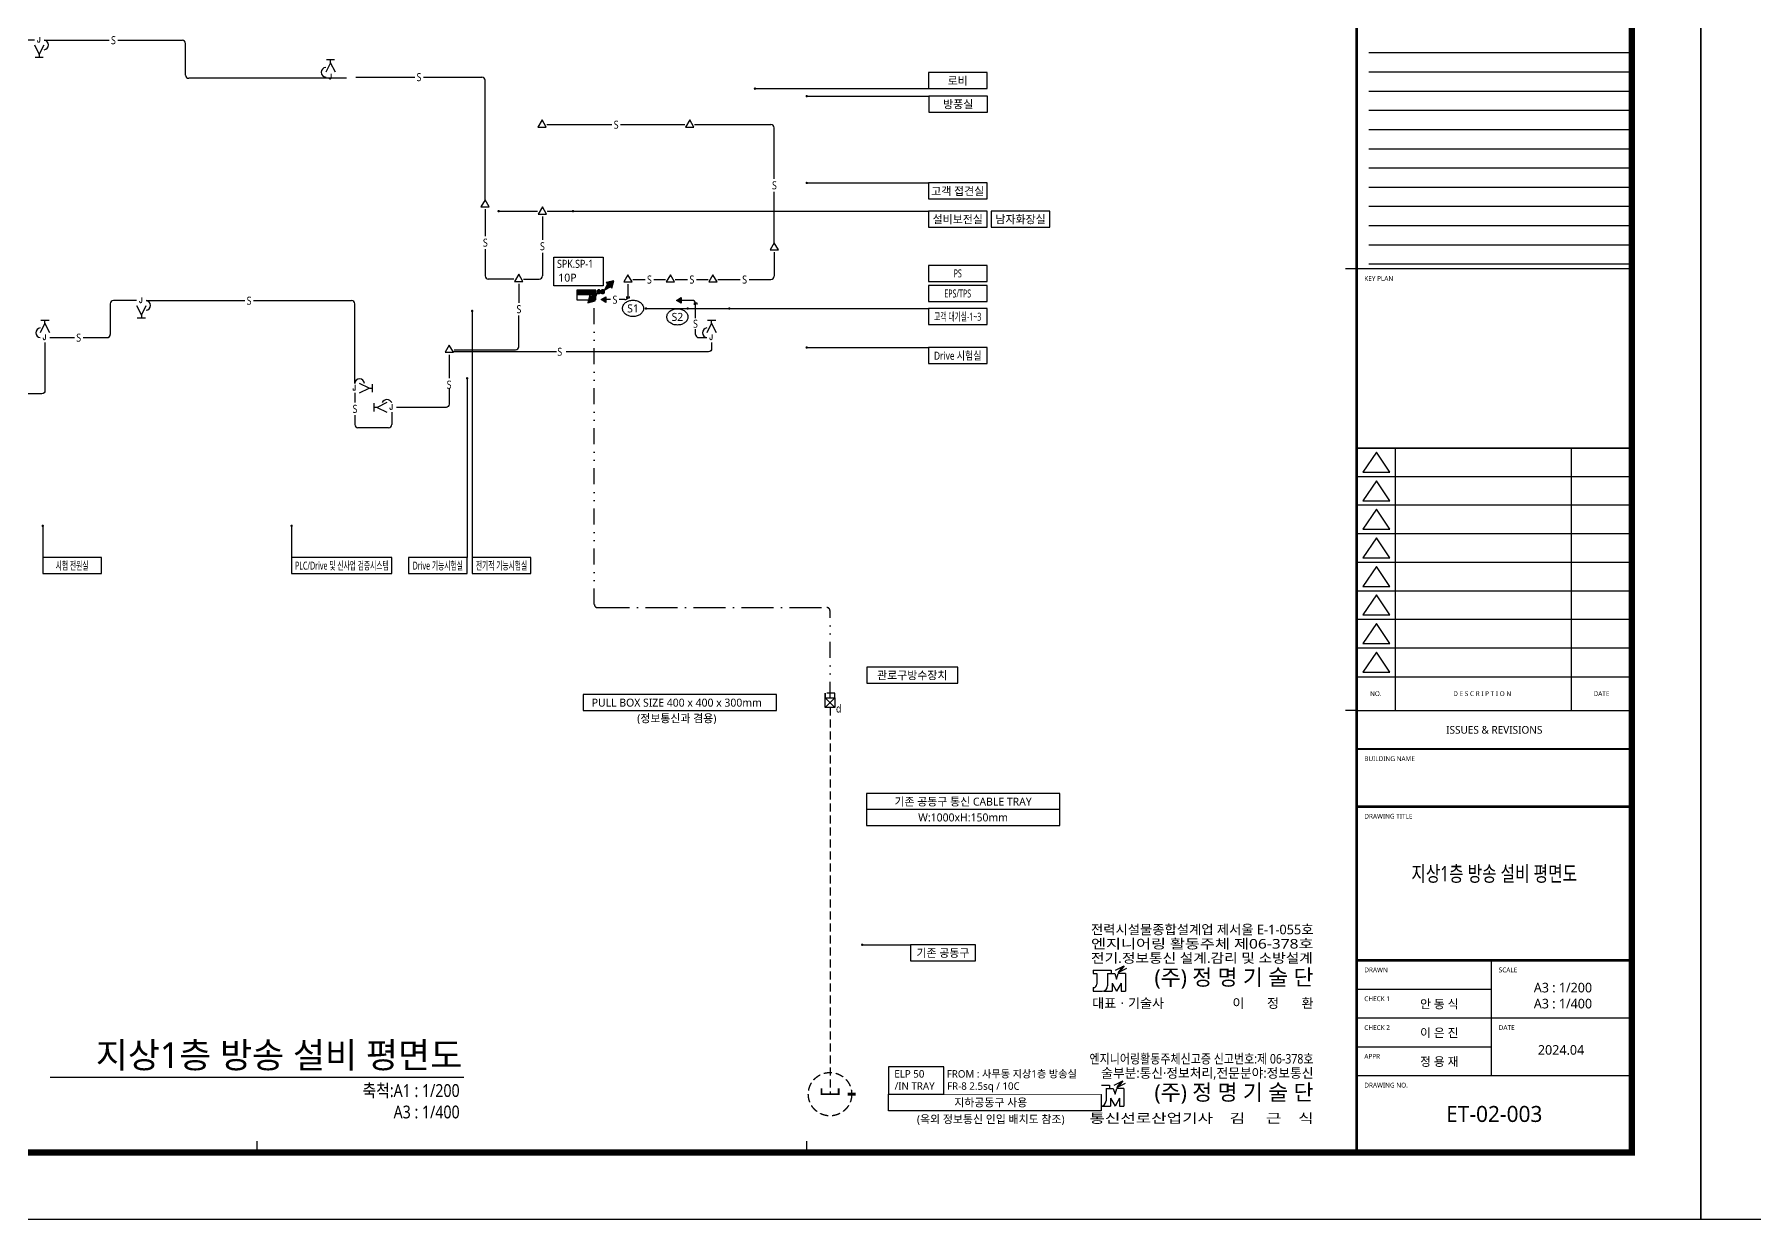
# Model space of a CAD drawing. Header units: millimetres. Extents: x -168200 to 336400, y 0 to 118800.
# Drawn here: x 64093 to 171564, y 0 to 74051 of the extents above; entities that cross this region are included whole.
import ezdxf
from ezdxf.enums import TextEntityAlignment as Align

# ---------------------------------------------------------------- set-up
doc = ezdxf.new("R2010")
doc.units = ezdxf.units.MM
doc.header["$LTSCALE"] = 2000
doc.header["$PDMODE"] = 3
doc.header["$PDSIZE"] = -5
for name, pattern in [('DASHDOT3', [1.5, 1, -0.25, 0, -0.25]), ('DIVIDE', [1.25, 0.5, -0.25, 0, -0.25, 0, -0.25]), ('HIDDEN', [0.375, 0.25, -0.125])]:
    doc.linetypes.add(name, pattern=pattern)
doc.layers.get('Defpoints').update_dxf_attribs({"color": 167})
for name, color, linetype in [('3131$0$SYM', 3, 'Continuous'), ('elec-box', 6, 'Continuous'), ('LIGHT', 3, 'Continuous'), ('RACEWAY', 6, 'Continuous'), ('REV', 1, 'Continuous'), ('S', 4, 'Continuous'), ('S2', 4, 'HIDDEN'), ('S3', 4, 'DASHDOT3'), ('S4', 4, 'DIVIDE'), ('SHT', 5, 'Continuous'), ('SYM', 3, 'Continuous'), ('T-TRAY', 6, 'Continuous'), ('TEXT', 3, 'Continuous'), ('TIT', 2, 'Continuous'), ('TRAY', 3, 'Continuous'), ('XR-SHEET(통신)$0$WD', 6, 'Continuous'), ('통신 CABL TRAY', 6, 'Continuous')]:
    doc.layers.add(name, color=color, linetype=linetype)
doc.layers.get('TRAY').off()
doc.styles.add('$0$스타일1', font='malgun.ttf')
doc.styles.add('GHS', font='malgun.ttf')
doc.styles.add('ROMANS', font='romans.shx', dxfattribs={"height": 10})
doc.styles.add('XR-SHEET$0$XR-SHEET$0$XREF-Form$0$맑은고딕', font='malgun.ttf')
doc.dimstyles.new('DIM-QD 1', dxfattribs={"dimtxt": 3, "dimasz": 1.5, "dimexe": 1, "dimexo": 0, "dimgap": 1, "dimtad": 1, "dimdec": 3, "dimdsep": 46, "dimlunit": 6, "dimtxsty": '$0$스타일1', "dimblk1": 'ARCHTICK', "dimblk2": 'ARCHTICK', "dimsah": 1, "dimcen": 0, "dimclrd": 256, "dimclre": 256, "dimclrt": 3, "dimazin": 2, "dimtfac": 1, "dimtdec": 3, "dimtix": 1, "dimtmove": 2, "dimatfit": 3, "dimldrblk": 'ARCHTICK', "dimfxl": 1, "dimtolj": 1, "dimtzin": 0, "dimarcsym": 0})

# ---------------------------------------------------------------- blocks, each defined once
blk = doc.blocks.new('XR-FORM-ET', base_point=(461, 408))
at = {"layer": 'Defpoints', "linetype": 'Continuous', "ltscale": 2}
for points in [[(147457, 72911), (163900, 72911)], [(147457, 72911), (163900, 72911)], [(147457, 71711), (163900, 71711)], [(147457, 71711), (163900, 71711)], [(147457, 70511), (163900, 70511)], [(147457, 70511), (163900, 70511)], [(147457, 69311), (163900, 69311)], [(147457, 69311), (163900, 69311)], [(147457, 68111), (163900, 68111)], [(147457, 68111), (163900, 68111)], [(147457, 66911), (163900, 66911)], [(147457, 66911), (163900, 66911)], [(147457, 65711), (163900, 65711)], [(147457, 65711), (163900, 65711)], [(147457, 64511), (163900, 64511)], [(147457, 64511), (163900, 64511)], [(147457, 63311), (163900, 63311)], [(147457, 63311), (163900, 63311)], [(147457, 62111), (163900, 62111)], [(147457, 62111), (163900, 62111)], [(147457, 60911), (163900, 60911)], [(147457, 60911), (163900, 60911)], [(147457, 59711), (163900, 59711)]]:
    blk.add_lwpolyline(points, dxfattribs=at)
for p in [(155200, 21417, -2754), (155200, 6600, -2754)]:
    blk.add_point(p, dxfattribs=at)
at = {"layer": 'SHT', "color": 171}
for p, q in [((146700, 59400), (146000, 59400)), ((146700, 31800), (146000, 31800)), ((78000, 4200), (78000, 4900)), ((112350, 4200), (112350, 4900))]:
    blk.add_line(p, q, dxfattribs=at)
at = {"layer": 'SHT'}
for p, q in [((163900, 59400), (146700, 59400)), ((163900, 48198), (146700, 48198)), ((149100, 48198), (149100, 31800)), ((160100, 48198), (160100, 31800)), ((163900, 46413), (146700, 46413)), ((163900, 44628), (146700, 44628)), ((163900, 42844), (146700, 42844)), ((163900, 41059), (146700, 41059)), ((163900, 39274), (146700, 39274)), ((163900, 37489), (146700, 37489)), ((163900, 35705), (146700, 35705)), ((146700, 33920), (163900, 33920)), ((146700, 31800), (163900, 31800)), ((146700, 25800), (163900, 25800)), ((155100, 16200), (155100, 9000)), ((146700, 14400), (155100, 14400)), ((146700, 12600), (163900, 12600)), ((146700, 10800), (155100, 10800)), ((146700, 9000), (163900, 9000))]:
    blk.add_line(p, q, dxfattribs=at)
blk.add_lwpolyline([(0, 118800), (168200, 118800), (168200, 0), (0, 0)], close=True, dxfattribs=at)
at = {"layer": 'SHT', "const_width": 400}
blk.add_lwpolyline([(9300, 114600), (163900, 114600), (163900, 4200), (9300, 4200)], close=True, dxfattribs=at)
at = {"layer": 'SHT'}
for points, const_width in [([(146700, 114600), (146700, 4200)], 160), ([(146700, 48198), (163900, 48198)], 114), ([(146700, 29400), (163900, 29400)], 114), ([(146700, 25800), (163900, 25800)], 160), ([(146700, 25800), (163900, 25800)], 140), ([(146700, 16200), (163900, 16200)], 160)]:
    blk.add_lwpolyline(points, dxfattribs=dict(at, const_width=const_width))
at = {"layer": 'SHT', "linetype": 'Continuous', "ltscale": 2}
blk.add_lwpolyline([(147457, 59711), (163900, 59711)], dxfattribs=at)
at = {"layer": 'SHT', "linetype": 'Continuous', "flags": 128}
for points in [[(147937, 47949), (147097, 46700), (148777, 46700)], [(147937, 46165), (147097, 44915), (148777, 44915)], [(147937, 44380), (147097, 43131), (148777, 43131)], [(147937, 42595), (147097, 41346), (148777, 41346)], [(147937, 40810), (147097, 39561), (148777, 39561)], [(147937, 39026), (147097, 37776), (148777, 37776)], [(147937, 37241), (147097, 35992), (148777, 35992)], [(147937, 35456), (147097, 34207), (148777, 34207)]]:
    blk.add_lwpolyline(points, close=True, dxfattribs=at)
at = {"layer": 'XR-SHEET(통신)$0$WD', "color": 4}
for p, q in [((130248, 15590), (130248, 15367)), ((130248, 15590), (131366, 15590)), ((130248, 15367), (130472, 15367)), ((130472, 15367), (130472, 14705)), ((131142, 15367), (131142, 14605)), ((131142, 15367), (131589, 15367)), ((131366, 15590), (131366, 15367)), ((131589, 15367), (131701, 15032)), ((131641, 15594), (132187, 15864)), ((131701, 15032), (131812, 15367)), ((132077, 15810), (131805, 15443)), ((131805, 15443), (132351, 15713)), ((131805, 15443), (131956, 15552)), ((132259, 15367), (131812, 15367)), ((131833, 15480), (131983, 15589)), ((131861, 15518), (132011, 15626)), ((131879, 15479), (131928, 15515)), ((131888, 15555), (132038, 15664)), ((132187, 15864), (131915, 15497)), ((131916, 15592), (132066, 15701)), ((131943, 15629), (132093, 15738)), ((131971, 15667), (132121, 15775)), ((131999, 15704), (132149, 15813)), ((132026, 15741), (132176, 15850)), ((132054, 15778), (132141, 15842)), ((132259, 15367), (132259, 14270)), ((130248, 14493), (130248, 14270)), ((130248, 14493), (130260, 14493)), ((130248, 14270), (130807, 14270)), ((130903, 14284), (130903, 14270)), ((130903, 14270), (131421, 14270)), ((131421, 14780), (131701, 14270)), ((131421, 14780), (131421, 14270)), ((131980, 14780), (131701, 14270)), ((131980, 14780), (131980, 14270)), ((131980, 14270), (132259, 14270)), ((131545, 8409), (132092, 8679)), ((131982, 8625), (131710, 8257)), ((132092, 8679), (131819, 8311)), ((131903, 8518), (132053, 8627)), ((131931, 8556), (132081, 8664)), ((131958, 8593), (132046, 8656)), ((130153, 8405), (130153, 8181)), ((130153, 8405), (131270, 8405)), ((130153, 8181), (130377, 8181)), ((130377, 8181), (130377, 7520)), ((131047, 8181), (131047, 7419)), ((131047, 8181), (131494, 8181)), ((131270, 8405), (131270, 8181)), ((131326, 7595), (131605, 7084)), ((131326, 7595), (131326, 7084)), ((131494, 8181), (131605, 7846)), ((131605, 7846), (131717, 8181)), ((131885, 7595), (131605, 7084)), ((131710, 8257), (132256, 8527)), ((131710, 8257), (131860, 8366)), ((132164, 8181), (131717, 8181)), ((131738, 8295), (131888, 8404)), ((131765, 8332), (131915, 8441)), ((131784, 8294), (131833, 8329)), ((131793, 8369), (131943, 8478)), ((131820, 8407), (131971, 8515)), ((131848, 8444), (131998, 8553)), ((131876, 8481), (132026, 8590)), ((131885, 7595), (131885, 7084)), ((132164, 8181), (132164, 7084)), ((130153, 7308), (130153, 7084)), ((130153, 7308), (130164, 7308)), ((130153, 7084), (130712, 7084)), ((130808, 7098), (130808, 7084)), ((130808, 7084), (131326, 7084)), ((131885, 7084), (132164, 7084))]:
    blk.add_line(p, q, dxfattribs=at)
for centre, radius in [((130260, 14705), 212), ((130807, 14605), 335), ((130164, 7520), 212), ((130712, 7419), 335)]:
    blk.add_arc(centre, radius, 270, 0, dxfattribs=at)
at = {"layer": 'SHT', "color": 9, "style": 'XR-SHEET$0$XR-SHEET$0$XREF-Form$0$맑은고딕'}
for s, p in [('KEY PLAN', (147180, 58800)), ('BUILDING NAME', (147180, 28800)), ('DRAWING TITLE', (147180, 25200)), ('DRAWN', (147180, 15600)), ('SCALE', (155580, 15600)), ('CHECK 1', (147180, 13800)), ('CHECK 2', (147180, 12000)), ('DATE', (155580, 12000)), ('APPR', (147180, 10200)), ('DRAWING NO.', (147180, 8400))]:
    blk.add_text(s, height=300, dxfattribs=at).set_placement(p, align=Align.MIDDLE_LEFT)
for s, height, p in [('NO.', 300, (147900, 32860)), ('D E S C R I P T I O N ', 300, (154600, 32860)), ('DATE', 300, (162000, 32860)), ('ISSUES & REVISIONS', 480, (155300, 30600))]:
    blk.add_text(s, height=height, dxfattribs=at).set_placement(p, align=Align.MIDDLE_CENTER)
at = {"layer": 'SHT', "color": 3, "style": 'XR-SHEET$0$XR-SHEET$0$XREF-Form$0$맑은고딕'}
for s, height, p in [('안 동 식', 540, (151865, 13467)), ('이 은 진', 540, (151865, 11667)), ('2024.04', 600, (159471, 10601)), ('정 용 재', 540, (151865, 9867))]:
    blk.add_text(s, height=height, dxfattribs=at).set_placement(p, align=Align.MIDDLE_CENTER)
at = {"layer": 'XR-SHEET(통신)$0$WD', "color": 4, "style": 'GHS'}
for s, width, p, p2 in [('전력시설물종합설계업 제서울 E-1-055호', 0.91927, (130104, 17826), (144006, 17826)), ('엔지니어링 활동주체 제06-378호', 1.128043, (130104, 16936), (144006, 16936)), ('전기.정보통신 설계.감리 및 소방설계', 1.013777, (130104, 16045), (143963, 16045)), ('엔지니어링활동주체신고증 신고번호:제 06-378호', 0.764554, (130009, 9750), (144006, 9750)), ('기술부분:통신·정보처리,전문분야:정보통신', 0.894617, (130009, 8859), (144006, 8859)), ('통신선로산업기사    김     근    식', 1.084493, (130009, 6039), (144006, 6039))]:
    blk.add_text(s, height=595.76, dxfattribs=dict(at, width=width)).set_placement(p, p2, align=Align.FIT)
for s, height, p in [('(주) 정 명 기 술 단', 992.94, (144006, 14644)), ('이       정       환', 595.76, (144006, 13225)), ('(주) 정 명 기 술 단', 992.94, (144006, 7459))]:
    blk.add_text(s, height=height, dxfattribs=at).set_placement(p, align=Align.RIGHT)
blk.add_text('대표ㆍ기술사 ', height=595.8, dxfattribs=at).set_placement((130182, 13225))
blk = doc.blocks.new('A$C222E16D0')
at = {"layer": 'T-TRAY'}
for color, points in [(256, [(1, 0, 1), (-1, 0, 1)]), (254, [(0.71, 0.71), (2.49, 4.1), (1.88, 4.71), (5.74, 5.74), (4.71, 1.88), (4.1, 2.49)])]:
    blk.add_hatch(color=color, dxfattribs=at).paths.add_polyline_path(points)
at = {"layer": 'T-TRAY', "color": 3}
for p in [(2.49, 4.1), (4.1, 2.49)]:
    blk.add_line(p, (0.71, 0.71), dxfattribs=at)
blk.add_lwpolyline([(2.49, 4.1), (1.88, 4.71), (5.74, 5.74), (4.71, 1.88), (4.1, 2.49)], dxfattribs=at)
blk.add_circle((0, 0), 1, dxfattribs=at)
blk = doc.blocks.new('TT24')
at = {"layer": 'SYM'}
blk.add_hatch(color=256, dxfattribs=at).paths.add_polyline_path([(-300, 150), (300, 150), (300, 0), (-300, 0)])
blk.add_lwpolyline([(-300, 0), (300, 0), (300, 300), (-300, 300)], close=True, dxfattribs=at)
blk.add_lwpolyline([(-300, 150), (300, 150)], dxfattribs=at)
blk = doc.blocks.new('zw$1C90')
at = {"layer": 'SYM'}
for p, q in [((0, 0), (350, -350)), ((350, 0), (0, -350))]:
    blk.add_line(p, q, dxfattribs=at)
blk.add_lwpolyline([(0, 0), (0, -350), (350, -350), (350, 0)], close=True, dxfattribs=at)
blk = doc.blocks.new('_ARCHTICK')
at = {"color": 0, "linetype": 'ByBlock', "const_width": 0.15}
blk.add_lwpolyline([(-0.5, -0.5), (0.5, 0.5)], dxfattribs=at)
blk = doc.blocks.new('TT22')
blk.add_wipeout([(0, -150), (57, -139), (106, -106), (139, -57), (150, 0), (139, 57), (106, 106), (57, 139), (0, 150), (-57, 139), (-106, 106), (-139, 57), (-150, 0), (-139, -57), (-106, -106), (-57, -139)]).dxf.layer = 'SYM'
at = {"layer": 'SYM'}
blk.add_lwpolyline([(130, -75), (-130, -75), (0, 150), (130, -75)], close=True, dxfattribs=at)
blk = doc.blocks.new('B19')
at = {"layer": 'SYM', "linetype": 'Continuous'}
for p, q in [((287, 147), (287, -150)), ((175, 0), (287, 0))]:
    blk.add_line(p, q, dxfattribs=at)
at = {"linetype": 'Continuous'}
blk.add_wipeout([(-175, 175), (175, 175), (175, -175), (-175, -175)], dxfattribs=at).dxf.layer = 'SYM'
at = {"layer": 'SYM', "linetype": 'Continuous'}
for p, q in [((175, 0), (-175, 175)), ((-175, -175), (175, 0))]:
    blk.add_line(p, q, dxfattribs=at)
blk = doc.blocks.new('A5')
at = {"layer": 'SYM'}
blk.add_lwpolyline([(0, 0), (0.83, 1.44), (-0.83, 1.44)], close=True, dxfattribs=at)
at = {"color": 6}
blk.add_wipeout([(-0.83, 1.44), (0.83, 1.44), (0, 0)], dxfattribs=at).dxf.layer = 'SYM'
at = {"layer": 'SYM'}
h = blk.add_hatch(color=6, dxfattribs=at)
h.dxf.hatch_style = 1
h.paths.add_polyline_path([(-0.83, 1.44), (0, 0), (0.83, 1.44)])
blk = doc.blocks.new('E18')
blk.add_wipeout([(1.5, 0), (1.3, 0.75), (0.75, 1.3), (0, 1.5), (-0.75, 1.3), (-1.3, 0.75), (-1.5, 0), (-1.3, -0.75), (-0.75, -1.3), (0, -1.5), (0.75, -1.3), (1.3, -0.75)]).dxf.layer = 'SYM'
at = {"layer": 'SYM', "style": 'ROMANS'}
blk.add_text('J', height=1.65, dxfattribs=at).set_placement((-0.69, -0.67))

msp = doc.modelspace()

# ---------------------------------------------------------------- linework, layer by layer
at = {"layer": '3131$0$SYM', "color": 6}
msp.add_lwpolyline([(114905.3, 7835.9, 200, 200, 0), (115405.3, 7835.9, 0, 0, 0), (117443.4, 7835.9, 0, 0, 0)], format="xyseb", dxfattribs=at)
at = {"layer": 'S'}
for p, q in [((69306.3, 73691.7), (73335.6, 73691.7)), ((73535.6, 71508.3), (73535.6, 73491.7)), ((84165.2, 71383.3), (87852.9, 71383.3)), ((88399.8, 71383.3), (92050, 71383.3)), ((110312.5, 65026.4), (110312.5, 68212.5)), ((92250, 60636.8), (92250, 58962.5)), ((95830.1, 60411.1), (95830.1, 58962.5)), ((108742.2, 58737.5), (110112.5, 58737.5)), ((68832.8, 57216.7), (68832.8, 55308.3)), ((77783.8, 57416.7), (83908.3, 57416.7)), ((100086.4, 57478.2), (99493.7, 57478.2)), ((100975, 57478.2), (100633.3, 57478.2)), ((105194, 57433.6), (104201.7, 57433.6)), ((105394, 56319.6), (105394, 57233.6)), ((67135.3, 55108.3), (68632.8, 55108.3)), ((105394, 55308.3), (105394, 55631.3)), ((84108.3, 50252.4), (84108.3, 49668.8)), ((86216.7, 49468.8), (84308.3, 49468.8))]:
    msp.add_line(p, q, dxfattribs=at)
for points in [[(101246.7, 57684.8), (101246.7, 57574.9), (101103.3, 57574.9), (101103.3, 57683.4)], [(105325.5, 57164.9), (105325.5, 57274.9), (105468.9, 57274.9), (105468.9, 57166.3)]]:
    msp.add_lwpolyline(points, dxfattribs=at)
for centre, start, end in [((73335.6, 73491.7), 0, 90), ((73735.6, 71508.3), 180, 270), ((92050, 71183.3), 0, 90), ((110112.5, 68212.5), 0, 90), ((92450, 58962.5), 180, 270), ((95630.1, 58962.5), 270, 360), ((110112.5, 58937.5), 270, 360), ((69032.8, 57216.7), 90, 180), ((83908.3, 57216.7), 0, 90), ((100975, 57678.2), 270, 360), ((100975, 57678.2), 270, 0), ((105194, 57233.6), 0, 90), ((68632.8, 55308.3), 270, 0), ((84308.3, 49668.8), 180, 270), ((86216.7, 49668.8), 270, 360)]:
    msp.add_arc(centre, 200, start, end, dxfattribs=at)
at = {"layer": 'S2'}
msp.add_line((113800, 32000), (113800, 7835.9), dxfattribs=at)
at = {"layer": 'S3'}
msp.add_line((99275, 38239.2), (113600, 38239.2), dxfattribs=at)
for centre, start, end in [((99275, 38439.2), 180, 270), ((113600, 38039.2), 0, 90)]:
    msp.add_arc(centre, 200, start, end, dxfattribs=at)
at = {"layer": 'S4'}
for p, q in [((99075, 38439.2), (99075, 57475)), ((113800, 32600), (113800, 38039.2))]:
    msp.add_line(p, q, dxfattribs=at)
at = {"layer": 'SYM', "color": 6}
for points in [[(96536.8, 60141.5), (99628.3, 60141.5), (99628.3, 58333), (96536.8, 58333)], [(117443.4, 7835.9), (130744.5, 7835.9), (130744.5, 6794.2), (117443.4, 6794.2)]]:
    msp.add_lwpolyline(points, close=True, dxfattribs=at)
for points in [[(100837, 56931.4, -0.12359602), (100884, 57118.5, -0.10559399), (101029.2, 57290.2, -0.08727032), (101235.2, 57398.4, -0.07762818), (101493.2, 57438.7, -0.07762818), (101751.3, 57398.4, -0.08727032), (101957.2, 57290.2, -0.10559399), (102102.5, 57118.5, -0.12359602), (102149.4, 56931.4, -0.12359602), (102102.5, 56744.4, -0.10559399), (101957.2, 56572.7, -0.08727032), (101751.3, 56464.5, -0.07762818), (101493.2, 56424.2, -0.07762818), (101235.2, 56464.5, -0.08727032), (101029.2, 56572.7, -0.10559399), (100884, 56744.4, -0.12359602)], [(103608.4, 56400, -0.12359602), (103655.3, 56587, -0.10559399), (103800.6, 56758.7, -0.08727032), (104006.5, 56866.9, -0.07762818), (104264.6, 56907.2, -0.07762818), (104522.6, 56866.9, -0.08727032), (104728.6, 56758.7, -0.10559399), (104873.8, 56587, -0.12359602), (104920.8, 56400, -0.12359602), (104873.8, 56212.9, -0.10559399), (104728.6, 56041.2, -0.08727032), (104522.6, 55933, -0.07762818), (104264.6, 55892.7, -0.07762818), (104006.5, 55933, -0.08727032), (103800.6, 56041.2, -0.10559399), (103655.3, 56212.9, -0.12359602)]]:
    msp.add_lwpolyline(points, format="xyb", close=True, dxfattribs=at)
msp.add_lwpolyline([(114300, 26125.9, 0, 202.5, 0), (114907.5, 26125.9, 0, 0, 0), (116072.7, 26125.9, 0, 0, 0)], format="xyseb", dxfattribs=at)
at = {"layer": 'SYM', "const_width": 118.5}
msp.add_lwpolyline([(114333.3, 8191.4), (114333.3, 7835.9), (113266.7, 7835.9), (113266.7, 8191.4)], dxfattribs=at)
at = {"layer": 'SYM', "color": 6, "linetype": 'HIDDEN'}
msp.add_circle((113800, 7835.9), 1355.3, dxfattribs=at)
at = {"layer": 'TIT'}
msp.add_line((65085.2, 8900), (90914.8, 8900), dxfattribs=at)
at = {"layer": '통신 CABL TRAY', "linetype": 'HIDDEN'}
msp.add_line((113500, 32600), (113500, 32900), dxfattribs=at)
msp.add_lwpolyline([(114100, 32900), (113500, 32900), (113500, 32600), (114100, 32600)], close=True, dxfattribs=at)

# ---------------------------------------------------------------- block references
at = {"layer": 'S'}
for p in [(461, 408.4), (168661, 408.4)]:
    msp.add_blockref('XR-FORM-ET', p, dxfattribs=at)
at = {"layer": 'SYM'}
for name, p, xscale, yscale, zscale, rotation in [('TT24', (98575, 58075), 2, 2, 2, 179.9999999999999), ('zw$1C90', (113500, 32000), -1.714285714285714, 1.714285714285714, 1.714285714285714, 180)]:
    msp.add_blockref(name, p, dxfattribs=dict(at, xscale=xscale, yscale=yscale, zscale=zscale, rotation=rotation))
at = {"layer": 'TRAY', "xscale": -119.9999999999999, "yscale": 120, "zscale": 120, "rotation": 270.0000014617498}
msp.add_blockref('A$C222E16D0', (99595, 57975), dxfattribs=at)

# ---------------------------------------------------------------- texts
at = {"layer": 'LIGHT', "style": 'GHS', "width": 0.85}
msp.add_text('d', height=500, dxfattribs=at).set_placement((114340.8, 31931.8), align=Align.MIDDLE_CENTER)
at = {"layer": 'SYM', "style": 'GHS', "width": 0.85}
for p in [(69029.4, 73689.1), (88122.8, 71380.7), (100440.3, 68409.9), (110327.8, 64622.4), (92265.3, 61041.1), (95830.1, 60815.4), (102515.3, 58734.9), (105171.5, 58734.9), (108465.3, 58734.9), (77506.9, 57414.1), (94365.3, 56882.8), (105395.6, 55976.1), (66858.4, 55105.7), (96916.4, 54225.2), (90003.8, 52168.5), (84123.6, 50656.8)]:
    msp.add_text('S', height=500, dxfattribs=at).set_placement(p, align=Align.MIDDLE_CENTER)
at = {"layer": 'SYM', "style": 'GHS'}
for s, p in [('S1', (101493.2, 56931.4)), ('S2', (104264.6, 56400))]:
    msp.add_text(s, height=500, dxfattribs=at).set_placement(p, align=Align.MIDDLE_CENTER)
msp.add_text('ELP 50', height=466.67, dxfattribs=at).set_placement((117818.8, 9105.8), align=Align.MIDDLE_LEFT)
at = {"layer": 'TEXT', "style": 'GHS', "width": 0.75}
msp.add_text('지상1층 방송 설비 평면도', height=965.937, dxfattribs=at).set_placement((155300, 21617.2), align=Align.MIDDLE_CENTER)
at = {"layer": 'TEXT', "style": 'GHS'}
for s, height, p in [('A3 : 1/200', 600, (159590.3, 14494.6)), ('A3 : 1/400', 600, (159590.3, 13494.6)), ('ET-02-003', 1000, (155300, 6600))]:
    msp.add_text(s, height=height, dxfattribs=at).set_placement(p, align=Align.MIDDLE_CENTER)
at = {"layer": 'TIT', "style": 'GHS'}
msp.add_text('지상1층 방송 설비 평면도', height=1600, dxfattribs=at).set_placement((90823, 10279.7), align=Align.MIDDLE_RIGHT)
at = {"layer": 'TIT', "style": 'GHS', "width": 0.85}
for s, p in [('축척:A1 : 1/200', (90660.9, 7662.3)), ('A3 : 1/400', (90660.9, 6324.1))]:
    msp.add_text(s, height=800, dxfattribs=at).set_placement(p, align=Align.RIGHT)

# ---------------------------------------------------------------- leaders
at = {"layer": 'elec-box'}
for points in [[(109111.1, 70661.2), (119943.4, 70661.2), (119975.8, 70661.2)], [(112342.9, 64768.9), (119943.4, 64768.9), (119975.8, 64768.9)], [(97737.6, 63007.2), (119943.4, 63007.2), (119975.8, 63007.2)], [(102302, 56926), (104875.2, 56926), (104907.7, 56926)], [(104907.7, 56926), (107481, 56926), (107513.5, 56926)], [(107513.5, 56926), (119943.4, 56926), (119975.8, 56926)], [(91441.9, 56775.6), (91441.9, 41405.4), (91441.9, 41372.9)], [(112342.9, 54489), (119943.4, 54489), (119975.8, 54489)], [(91126, 52563.9), (91126, 41405.4), (91126, 41372.9)], [(64612, 43350.8), (64612, 41405.4), (64612, 41372.9)], [(80162.9, 43350.8), (80162.9, 41405.4), (80162.9, 41372.9)], [(115810.1, 17170.3), (118821.5, 17170.3), (118853.9, 17170.3)]]:
    msp.add_leader(points, dimstyle='DIM-QD 1', override={"dimscale": 100, "dimasz": 1.5, "dimtad": 0, "dimclrd": 6, "dimldrblk": 'DOT'}, dxfattribs=at)

# ---------------------------------------------------------------- next in the draw order: block references
at = {"layer": 'RACEWAY', "xscale": 1.714285714285714, "yscale": 1.714285714285714, "zscale": 1.714285714285714}
for p, rotation in [((64392.7, 73091.7), 270), ((82594.7, 71983.3), 89.99999999999999), ((70775, 56816.7), 270), ((64753.3, 55708.3), 89.99999999999999), ((106402.8, 55708.3), 89.99999999999999), ((85816.7, 50747), 180)]:
    msp.add_blockref('B19', p, dxfattribs=dict(at, rotation=rotation))
msp.add_blockref('B19', (84708.3, 51950), dxfattribs=at)
at = {"layer": 'S', "xscale": -210.0000233311651, "yscale": 210.0000233311651, "zscale": 210.0000233311651, "rotation": 270}
msp.add_blockref('A5', (104201.7, 57433.6), dxfattribs=at)
at = {"layer": 'SYM', "xscale": -2, "yscale": 2, "zscale": 2}
for p in [(95812.5, 68412.5), (105037.5, 68412.5), (92250, 63425), (110312.5, 60737.5), (94350, 58762.5), (101175, 58737.5), (103825, 58737.5), (106487.5, 58737.5), (90008.7, 54340, -94000)]:
    msp.add_blockref('TT22', p, dxfattribs=at)

# ---------------------------------------------------------------- next in the draw order: wipeouts: each hides what was drawn before it
at = {"color": 6}
for points, layer in [([(119943.4, 71661.2), (123613.5, 71661.2), (123613.5, 70661.2), (119943.4, 70661.2)], 'elec-box'), ([(119943.4, 64768.9), (123613.5, 64768.9), (123613.5, 63768.9), (119943.4, 63768.9)], 'elec-box'), ([(119943.4, 63007.2), (123613.5, 63007.2), (123613.5, 62007.2), (119943.4, 62007.2)], 'elec-box'), ([(119943.4, 56926), (123613.5, 56926), (123613.5, 55926), (119943.4, 55926)], 'elec-box'), ([(119943.4, 54489), (123613.5, 54489), (123613.5, 53489), (119943.4, 53489)], 'elec-box'), ([(64612, 41372.9), (68282.2, 41372.9), (68282.2, 40372.9), (64612, 40372.9)], 'elec-box'), ([(80162.9, 41372.9), (86433.1, 41372.9), (86433.1, 40372.9), (80162.9, 40372.9)], 'elec-box'), ([(91441.9, 41372.9), (95112.1, 41372.9), (95112.1, 40372.9), (91441.9, 40372.9)], 'elec-box'), ([(118821.5, 17170.3), (122891.6, 17170.3), (122891.6, 16170.3), (118821.5, 16170.3)], 'elec-box'), ([(116098.9, 34519), (121781.4, 34519), (121781.4, 33519), (116098.9, 33519)], 'SYM'), ([(98380.9, 32800), (110460.6, 32800), (110460.6, 31800), (98380.9, 31800)], 'SYM'), ([(116072.7, 26625.9), (128152.3, 26625.9), (128152.3, 25625.9), (116072.7, 25625.9)], 'SYM')]:
    msp.add_wipeout(points, dxfattribs=at).dxf.layer = layer
for points in [[(96536.8, 60141.5), (99628.3, 60141.5), (99628.3, 58333), (96536.8, 58333)], [(117443.4, 7835.9), (130744.5, 7835.9), (130744.5, 6794.2), (117443.4, 6794.2)]]:
    msp.add_wipeout(points).dxf.layer = 'REV'

# ---------------------------------------------------------------- next in the draw order: linework, layer by layer
at = {"layer": 'elec-box', "color": 6}
for points in [[(119943.4, 70661.2), (123613.5, 70661.2), (123613.5, 71661.2), (119943.4, 71661.2)], [(119943.4, 63768.9), (123613.5, 63768.9), (123613.5, 64768.9), (119943.4, 64768.9)], [(119943.4, 62007.2), (123613.5, 62007.2), (123613.5, 63007.2), (119943.4, 63007.2)], [(119943.4, 55926), (123613.5, 55926), (123613.5, 56926), (119943.4, 56926)], [(119943.4, 53489), (123613.5, 53489), (123613.5, 54489), (119943.4, 54489)], [(64612, 40372.9), (68282.2, 40372.9), (68282.2, 41372.9), (64612, 41372.9)], [(80162.9, 40372.9), (86433.1, 40372.9), (86433.1, 41372.9), (80162.9, 41372.9)], [(91441.9, 40372.9), (95112.1, 40372.9), (95112.1, 41372.9), (91441.9, 41372.9)], [(118821.5, 16170.3), (122891.6, 16170.3), (122891.6, 17170.3), (118821.5, 17170.3)]]:
    msp.add_lwpolyline(points, close=True, dxfattribs=at)
at = {"layer": 'S'}
for p, q in [((92250, 63725), (92250, 71183.3)), ((96112.5, 68412.5), (100170.3, 68412.5)), ((100717.2, 68412.5), (104737.5, 68412.5)), ((105337.5, 68412.5), (110112.5, 68412.5)), ((110312.5, 61037.5), (110312.5, 64218.1)), ((92250, 63125), (92250, 61445.1)), ((110312.5, 60437.5), (110312.5, 58937.5)), ((94050, 58762.5), (92450, 58762.5)), ((94350, 58462.5), (94350, 57286.8)), ((94650, 58762.5), (95630.1, 58762.5)), ((101175, 58437.5), (101175, 57678.2)), ((101475, 58737.5), (102245.3, 58737.5)), ((102792.2, 58737.5), (103525, 58737.5)), ((104125, 58737.5), (104901.5, 58737.5)), ((105448.4, 58737.5), (106187.5, 58737.5)), ((106787.5, 58737.5), (108195.3, 58737.5))]:
    msp.add_line(p, q, dxfattribs=at)
msp.add_lwpolyline([(90308.7, 54340), (94150, 54340, 0.41421356), (94350, 54540), (94350, 56478.4)], format="xyb", dxfattribs=at)
for points in [[(90008.7, 54040), (90008.7, 52568.2)], [(96715, 54225.2), (90285.9, 54225.2)]]:
    msp.add_lwpolyline(points, dxfattribs=at)
msp.add_arc((71050.5, 57116.7), 301, 274.670081, 85.329919, dxfattribs=at)
at = {"layer": 'SYM', "color": 6}
for points in [[(96536.8, 60141.5), (99628.3, 60141.5), (99628.3, 58333), (96536.8, 58333)], [(116098.9, 33519), (121781.4, 33519), (121781.4, 34519), (116098.9, 34519)], [(98380.9, 31800), (110460.6, 31800), (110460.6, 32800), (98380.9, 32800)], [(116072.7, 25625.9), (128152.3, 25625.9), (128152.3, 26625.9), (116072.7, 26625.9)], [(117443.4, 7835.9), (130744.5, 7835.9), (130744.5, 6794.2), (117443.4, 6794.2)]]:
    msp.add_lwpolyline(points, close=True, dxfattribs=at)
for points in [[(114100, 32750, 0, 202.5, 0), (114529.5, 33179.6, 0, 0, 0), (115369, 34019, 0, 0, 0), (116098.9, 34019, 0, 0, 0)], [(113500, 32300, 0, 202.5, 0), (112892.5, 32300, 0, 0, 0), (110460.6, 32300, 0, 0, 0)]]:
    msp.add_lwpolyline(points, format="xyseb", dxfattribs=at)

# ---------------------------------------------------------------- next in the draw order: block references
at = {"layer": 'S', "xscale": 200, "yscale": 200, "zscale": 200}
for p in [(64392.7, 73691.7), (82594.7, 71383.3), (64753.3, 55108.3), (106402.8, 55108.3), (84108.3, 51950), (86416.7, 50747)]:
    msp.add_blockref('E18', p, dxfattribs=at)
at = {"layer": 'TRAY', "xscale": -119.9999999999999, "yscale": 120, "zscale": 120, "rotation": 90.00000146174982}
msp.add_blockref('A$C222E16D0', (99355, 57975), dxfattribs=at)

# ---------------------------------------------------------------- next in the draw order: texts
at = {"layer": 'elec-box', "color": 3, "style": 'GHS'}
for s, p in [('로비', (121778.5, 71161.2)), ('고객 접견실', (121778.5, 64268.9)), ('설비보전실', (121778.5, 62507.2)), ('기존 공동구', (120856.6, 16670.3))]:
    msp.add_text(s, height=500, dxfattribs=at).set_placement(p, align=Align.MIDDLE)
for s, width, p in [('고객 대기실-1~3', 0.6, (121778.5, 56426)), ('Drive 시험실', 0.8, (121778.5, 53989)), ('시험 전원실', 0.6, (66447.1, 40872.9)), ('PLC/Drive 및 신사업 검증시스템', 0.6, (83298, 40872.9)), ('전기적 기능시험실', 0.6, (93277, 40872.9))]:
    msp.add_text(s, height=500, dxfattribs=dict(at, width=width)).set_placement(p, align=Align.MIDDLE)
at = {"layer": 'SYM', "style": 'GHS', "width": 0.85}
msp.add_text('SPK.SP-1', height=500, dxfattribs=at).set_placement((96743.9, 59467.5))
at = {"layer": 'SYM', "style": 'GHS'}
for s, p in [('10P', (97393.5, 58853.8)), ('지하공동구 사용', (123843.4, 7315)), ('(옥외 정보통신 인입 배치도 참조)', (123843.4, 6273.4))]:
    msp.add_text(s, height=500, dxfattribs=at).set_placement(p, align=Align.MIDDLE_CENTER)
for s, p in [('관로구방수장치', (118940.1, 34019)), ('PULL BOX SIZE 400 x 400 x 300mm', (104225.9, 32300)), ('(정보통신과 겸용)', (104225.9, 31300)), ('기존 공동구 통신 CABLE TRAY', (122112.5, 26125.9))]:
    msp.add_text(s, height=500, dxfattribs=at).set_placement(p, align=Align.MIDDLE)
msp.add_text('/IN TRAY', height=466.67, dxfattribs=at).set_placement((117835.1, 8343.7), align=Align.MIDDLE_LEFT)

# ---------------------------------------------------------------- next in the draw order: leaders
at = {"layer": 'elec-box'}
for points in [[(112342.9, 70195.5), (119943.4, 70195.5), (119975.8, 70195.5)], [(93090, 63007.2), (97705.1, 63007.2), (97737.6, 63007.2)]]:
    msp.add_leader(points, dimstyle='DIM-QD 1', override={"dimscale": 100, "dimasz": 1.5, "dimtad": 0, "dimclrd": 6, "dimldrblk": 'DOT'}, dxfattribs=at)

# ---------------------------------------------------------------- next in the draw order: linework, layer by layer
at = {"layer": 'S'}
for p, q in [((64092.7, 73691.7), (63240.3, 73691.7)), ((64692.7, 73691.7), (68759.4, 73691.7)), ((83585.3, 71308.3), (73735.6, 71308.3)), ((84108.3, 52250), (84108.3, 57216.7)), ((65053.3, 55108.3), (66588.4, 55108.3)), ((105594, 55108.3), (106102.8, 55108.3)), ((84108.3, 51650), (84108.3, 51060.8)), ((86416.7, 50447), (86416.7, 49668.8))]:
    msp.add_line(p, q, dxfattribs=at)
for points in [[(64753.3, 54808.3), (64753.3, 51795.3, -0.41421356), (64553.3, 51595.3), (63167.9, 51595.3)], [(106402.8, 54808.3), (106402.8, 54425.2, -0.41421356), (106202.8, 54225.2), (97323.6, 54225.2)], [(90008.7, 51918.5), (90008.7, 50947, -0.41421356), (89808.7, 50747), (86716.7, 50747)]]:
    msp.add_lwpolyline(points, format="xyb", dxfattribs=at)
for centre, radius, start, end in [((64668.2, 73391.7), 301, 274.670081, 85.329919), ((82319.2, 71683.3), 301, 94.670081, 265.329919), ((64477.8, 55408.3), 301, 94.670081, 265.329919), ((105594, 55308.3), 200, 180, 270), ((106127.3, 55408.3), 301, 94.670081, 265.329919), ((84408.3, 52225.5), 301, 4.670081, 175.329919), ((86116.7, 50904.1), 332.3, 25.472604, 154.527396)]:
    msp.add_arc(centre, radius, start, end, dxfattribs=at)

# ---------------------------------------------------------------- next in the draw order: block references
at = {"layer": 'S', "xscale": 200, "yscale": 200, "zscale": 200}
msp.add_blockref('E18', (70775, 57416.7), dxfattribs=at)
at = {"layer": 'S', "xscale": -210.0000233311651, "yscale": 210.0000233311651, "zscale": 210.0000233311651, "rotation": 270.0000000000002}
msp.add_blockref('A5', (99493.7, 57478.2), dxfattribs=at)
at = {"layer": 'SYM', "xscale": -2, "yscale": 2, "zscale": 2}
msp.add_blockref('TT22', (95830.1, 62968.3), dxfattribs=at)

# ---------------------------------------------------------------- next in the draw order: wipeouts: each hides what was drawn before it
at = {"color": 6}
for points, layer in [([(119975.8, 70195.5), (123646, 70195.5), (123646, 69195.5), (119975.8, 69195.5)], 'elec-box'), ([(123868.5, 63007.2), (127538.7, 63007.2), (127538.7, 62007.2), (123868.5, 62007.2)], 'elec-box'), ([(119943.4, 58363.7), (123613.5, 58363.7), (123613.5, 57363.7), (119943.4, 57363.7)], 'elec-box'), ([(87455.8, 41372.9), (91126, 41372.9), (91126, 40372.9), (87455.8, 40372.9)], 'elec-box'), ([(116072.7, 25625.9), (128152.3, 25625.9), (128152.3, 24625.9), (116072.7, 24625.9)], 'SYM'), ([(120903.6, 9544), (120903.6, 7835.9), (130744.5, 7835.9), (130744.5, 9544)], 'SYM')]:
    msp.add_wipeout(points, dxfattribs=at).dxf.layer = layer

# ---------------------------------------------------------------- next in the draw order: linework, layer by layer
at = {"layer": 'elec-box', "color": 6}
for points in [[(119975.8, 69195.5), (123646, 69195.5), (123646, 70195.5), (119975.8, 70195.5)], [(123868.5, 62007.2), (127538.7, 62007.2), (127538.7, 63007.2), (123868.5, 63007.2)], [(119943.4, 57363.7), (123613.5, 57363.7), (123613.5, 58363.7), (119943.4, 58363.7)], [(87455.8, 40372.9), (91126, 40372.9), (91126, 41372.9), (87455.8, 41372.9)]]:
    msp.add_lwpolyline(points, close=True, dxfattribs=at)
at = {"layer": 'S'}
for p, q in [((95830.1, 62668.3), (95830.1, 61219.4)), ((70475, 57416.7), (69032.8, 57416.7)), ((71075, 57416.7), (77236.9, 57416.7))]:
    msp.add_line(p, q, dxfattribs=at)
at = {"layer": 'SYM', "color": 6}
for points in [[(116072.7, 24625.9), (128152.3, 24625.9), (128152.3, 25625.9), (116072.7, 25625.9)], [(117443.4, 7835.9), (120903.6, 7835.9), (120903.6, 9544), (117443.4, 9544)]]:
    msp.add_lwpolyline(points, close=True, dxfattribs=at)

# ---------------------------------------------------------------- next in the draw order: block references
at = {"layer": 'TRAY', "xscale": -119.9999999999999, "yscale": 120, "zscale": 120}
for p, rotation in [((99355, 57974.9), 90.00000146174985), ((99595, 57974.9), 270.0000014617498)]:
    msp.add_blockref('A$C222E16D0', p, dxfattribs=dict(at, rotation=rotation))

# ---------------------------------------------------------------- next in the draw order: texts
at = {"layer": 'elec-box', "color": 3, "style": 'GHS'}
for s, p in [('방풍실', (121810.9, 69695.5)), ('남자화장실', (125703.6, 62507.2))]:
    msp.add_text(s, height=500, dxfattribs=at).set_placement(p, align=Align.MIDDLE)
at = {"layer": 'elec-box', "color": 3, "style": 'GHS', "width": 0.6}
for s, p in [('EPS/TPS', (121778.5, 57863.7)), ('Drive 기능시험실', (89290.9, 40872.9))]:
    msp.add_text(s, height=500, dxfattribs=at).set_placement(p, align=Align.MIDDLE)
at = {"layer": 'SYM', "style": 'GHS', "width": 0.85}
msp.add_text('S', height=500, dxfattribs=at).set_placement((100363.4, 57478.2), align=Align.MIDDLE_CENTER)
at = {"layer": 'SYM', "style": 'GHS'}
msp.add_text('W:1000xH:150mm', height=500, dxfattribs=at).set_placement((122112.5, 25125.9), align=Align.MIDDLE)
for s, p in [('FROM : 사무동 지상1층 방송실', (121093.2, 9105.1)), ('FR-8 2.5sq / 10C', (121109.6, 8343))]:
    msp.add_text(s, height=466.667, dxfattribs=at).set_placement(p, align=Align.MIDDLE_LEFT)

# ---------------------------------------------------------------- next in the draw order: wipeouts: each hides what was drawn before it
at = {"color": 6}
msp.add_wipeout([(119943.4, 59619.1), (123613.5, 59619.1), (123613.5, 58619.1), (119943.4, 58619.1)], dxfattribs=at).dxf.layer = 'elec-box'

# ---------------------------------------------------------------- next in the draw order: linework, layer by layer
at = {"layer": 'elec-box', "color": 6}
msp.add_lwpolyline([(119943.4, 58619.1), (123613.5, 58619.1), (123613.5, 59619.1), (119943.4, 59619.1)], close=True, dxfattribs=at)

# ---------------------------------------------------------------- next in the draw order: texts
at = {"layer": 'elec-box', "color": 3, "style": 'GHS', "width": 0.6}
msp.add_text('PS', height=500, dxfattribs=at).set_placement((121778.5, 59119.1), align=Align.MIDDLE)

doc.saveas('drawing.dxf')
